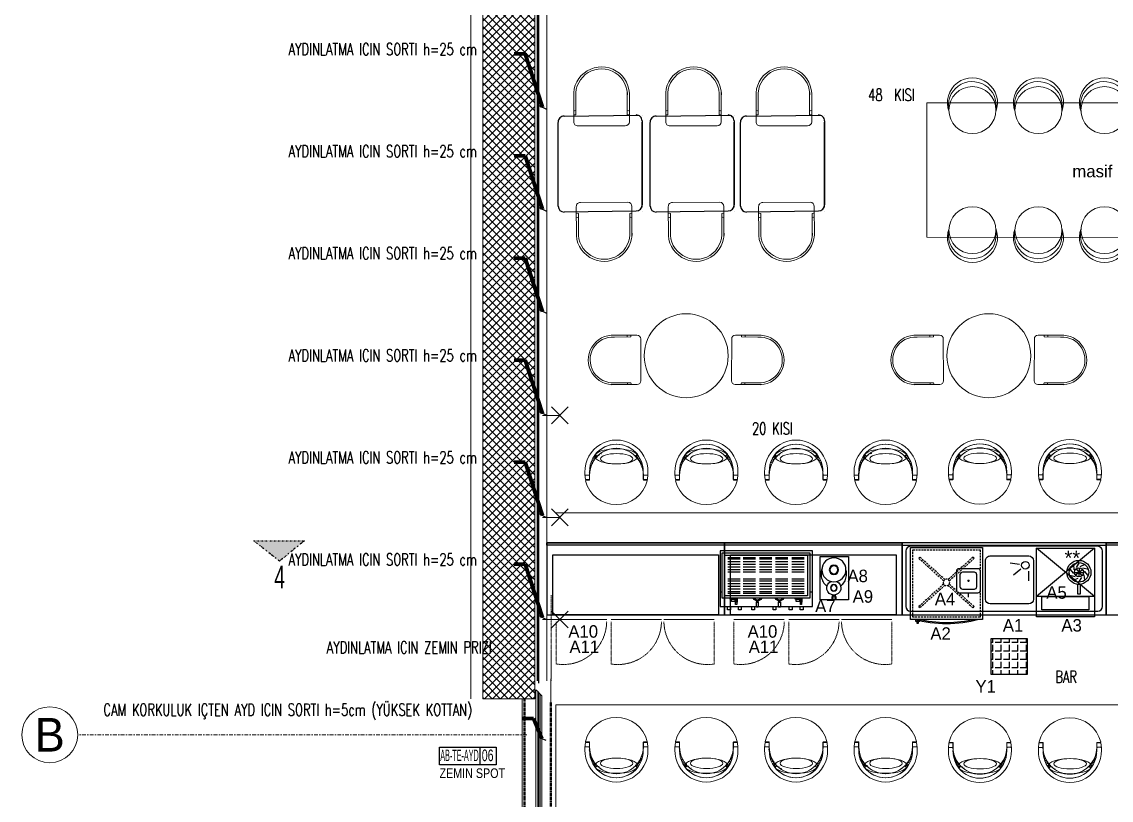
# Model space of a CAD drawing. Header units: millimetres. Extents: x 26282 to 30760, y 1404 to 4574.
# Drawn here: x 26282 to 27190, y 2659 to 3307 of the extents above; entities that cross this region are included whole.
import ezdxf
from ezdxf.enums import TextEntityAlignment as Align

# ---------------------------------------------------------------- set-up
doc = ezdxf.new("R2010")
doc.units = ezdxf.units.MM
doc.header["$LTSCALE"] = 0.25
for name, pattern in [('DASHDOT', [25.399999999999995, 12.7, -6.349999999999998, 0, -6.349999999999998]), ('DASHED', [19.049999999999997, 12.7, -6.35]), ('DIVIDE', [1.25, 0.5, -0.25, 0, -0.25, 0, -0.25]), ('DOT', [0.25, 0, -0.25]), ('HIDDEN', [0.375, 0.25, -0.125]), ('HIDDEN2', [4.7624999999999975, 3.174999999999998, -1.587499999999999])]:
    doc.linetypes.add(name, pattern=pattern)
for name, color, linetype, lineweight in [('(YP-ZC) A-L-HIDDEN', 145, 'HIDDEN', 13), ('-DWG_DETAY1', 7, 'Continuous', 9), ('-DWG_DETAY4', 7, 'DOT', 18), ('AB-DUV', 4, 'Continuous', 50), ('AB-PER', 5, 'Continuous', 20), ('AKS', 252, 'Continuous', 20), ('ELC_SYMBOL (3RDF)', 160, 'Continuous', 20), ('ELC_TEXT (3RDF)', 125, 'Continuous', 15), ('ELECTICAL FLOOR (3RDF)', 145, 'HIDDEN', 13), ('FLOOR_MARBLE (3RDF)', 67, 'Continuous', 13), ('GLASS (3RDF)', 140, 'Continuous', 9), ('GRİTON-tarama', 252, 'Continuous', 20), ('MERMER GOR (3RDF)', 123, 'Continuous', 13), ('METAL (3RDF)', 171, 'Continuous', 15), ('MKAK4', 10, 'DASHDOT', 20), ('Sebe - Mobilya', 11, 'Continuous', 25), ('Sebe - Mobilya Alçak', 41, 'Continuous', 20), ('Sebe - Yazı', 8, 'Continuous', 15), ('SECTION LINE (3RDF)', 40, 'DIVIDE', 25)]:
    doc.layers.add(name, color=color, linetype=linetype, lineweight=lineweight)
for name, color, linetype in [('-DWG_ANA', 7, 'Continuous'), ('0D', 1, 'Continuous'), ('0T', 7, 'Continuous'), ('AK', 7, 'Continuous'), ('BOYA (3RDF)', 151, 'Continuous'), ('ID-MLZKOT', 1, 'Continuous'), ('KOD DÖŞEME (3RDF)', 1, 'Continuous'), ('S2000-002 Çizgi', 7, 'Continuous'), ('SIVA (3RDF)', 181, 'Continuous'), ('YAZI ZEMİN DÖŞEME (3RDF)', 62, 'Continuous')]:
    doc.layers.add(name, color=color, linetype=linetype)
doc.styles.add('1-1-dim100', font='swissc.ttf', dxfattribs={"width": 0.75, "height": 25})
doc.styles.add('DR-ölçü', font='GOTHIC.TTF', dxfattribs={"width": 0.8})
doc.styles.add('K-20', font='simplex.shx', dxfattribs={"width": 0.7})
doc.styles.add('OLCU', font='ARIALN.TTF', dxfattribs={"width": 0.7})
doc.styles.get("Standard").update_dxf_attribs({"font": 'arial.ttf'})
doc.styles.add('STYLE1', font='cityb___.ttf', dxfattribs={"width": 0.7, "height": 3.75})
doc.styles.add('TAKSİM', font='GOTHIC.TTF', dxfattribs={"height": 20})
doc.styles.add('text2', font='arial.ttf', dxfattribs={"width": 0.8})
doc.dimstyles.new('STANDARD20', dxfattribs={"dimtxt": 4, "dimasz": 2.5, "dimexe": 2.5, "dimexo": 0.1, "dimgap": 1, "dimtad": 1, "dimdec": 1, "dimdsep": 46, "dimtxsty": 'K-20', "dimblk1": 'OBLIQUE', "dimblk2": 'OBLIQUE', "dimsah": 1, "dimcen": 4.5, "dimdle": 2.5, "dimclrt": 256, "dimadec": 0, "dimazin": 0, "dimtfac": 1, "dimtdec": 1, "dimtix": 1, "dimtmove": 2, "dimatfit": 3, "dimldrblk": 'OBLIQUE', "dimfxl": 1, "dimtolj": 1, "dimarcsym": 0})
pattern_1 = [(4.291409625472786, (84594.95044842389, -35268.5363608816), (1.363018491886881, 0.9294887491666999), [0.9524999999999924, -1.904999999999985]), (124.2914096254726, (84594.95044842389, -35268.5363608816), (-1.48647011525362, 0.7156642652186538), [0.9524999999999996, -1.904999999999999]), (64.29140962547284, (84594.95044842389, -35268.5363608816), (-0.1234516233667371, 1.645153014385355), [-1.904999999999999, 0.9524999999999995])]

# ---------------------------------------------------------------- blocks, each defined once
blk = doc.blocks.new('A$C5C8959E4')
at = {"layer": 'SECTION LINE (3RDF)', "ltscale": 25}
h = blk.add_hatch(color=256, dxfattribs=at)
h.dxf.hatch_style = 1
h.paths.add_polyline_path([(31.21287268163815, -7.6187534432e-06), (27.20509397635578, 26.61640386129056), (-1.09173552119e-05, 28.41421867480653)])
at = {"layer": 'SECTION LINE (3RDF)', "ltscale": 10}
blk.add_lwpolyline([(31.21287268163815, -7.6187534432e-06), (27.20509397635578, 26.61640386129056), (-1.09173552119e-05, 28.41421867480653)], close=True, dxfattribs=at)
blk = doc.blocks.new('SORTIE')
for p, q in [((-7, 14.09279597401473), (7, 0.0927959740147344)), ((7, 14.09279597401473), (-7, 0.0927959740147344)), ((0, -7.275000455294503), (0, 7.092795974058389))]:
    blk.add_line(p, q)
blk = doc.blocks.new('_Oblique')
at = {"color": 0, "linetype": 'ByBlock', "lineweight": -2}
blk.add_line((-0.5, -0.5), (0.5, 0.5), dxfattribs=at)
blk = doc.blocks.new('MOBKOT')
at = {"layer": 'ID-MLZKOT'}
blk.add_line((-16.2512561460353, 8), (-16.2512561460353, 1.819e-12), dxfattribs=at)
blk.add_lwpolyline([(-23.46825034041103, 8), (2.1464762632786, 8), (2.1464762632786, 1.819e-12), (-23.46825034041103, 1.819e-12)], close=True, dxfattribs=at)
at = {"layer": 'ID-MLZKOT', "style": 'STYLE1', "width": 0.7}
for tag, p in [('NO', (-16.13057000376648, 3.684137523878233)), ('MO-01', (-5.567250597621748, 3.684137523878233))]:
    blk.add_attdef(tag, text='', height=3.749999999999996, dxfattribs=at).set_placement(p, align=Align.MIDDLE)
blk = doc.blocks.new('uiui7')
at = {"layer": 'Sebe - Mobilya Alçak', "ltscale": 2}
blk.add_circle((-34132.56080226525, 62108.22478225726), 19.55081450320652, dxfattribs=at)
for centre, radius, start, end in [((-34132.15117885637, 62114.20421848785), 20.87852860351163, 335.1027016339844, 197.0594085209072), ((-34132.4445065387, 62112.05497742344, 16.63158607330323), 19.93830863754742, 346.944025021423, 189.5777147223262)]:
    blk.add_arc(centre, radius, start, end, dxfattribs=at)
blk = doc.blocks.new('RT2')
at = {"layer": 'Sebe - Mobilya Alçak'}
for p, q in [((142.8891029600054, -17093.63055440131), (114.978391546756, -17118.61285522114)), ((137.92458833009, -17101.5988318962), (116.8136889217421, -17120.49476155452)), ((190.591600771062, -17139.04911159864), (150.3059368440881, -17094.04118586332)), ((161.0523449322208, -17169.01373194344), (181.7133534699678, -17150.52049030363)), ((162.7378242183477, -17171.02973735239), (190.1809693099931, -17146.46594548179)), ((114.3204527879134, -17166.72109485417), (114.3519338704645, -17166.7562661292)), ((114.3519338686019, -17166.75626612734), (114.3204527879134, -17166.72109485417))]:
    blk.add_line(p, q, dxfattribs=at)
for centre, radius, start, end in [((135.3953552097082, -17102.10037464043), 2.578481201180641, 11.21615419283067, 72.44597849337313), ((146.3922041710466, -17097.54428707435), 5.252525252446311, 41.83106635280039, 131.8310663421239), ((140.8295548828318, -17143.02502023149), 35.55610280004043, 127.022248921564, 315.6258332565768), ((131.4816225366667, -17105.6034758524), 2.578481201180641, 11.21615419283067, 72.44597849337313), ((140.8295548828318, -17143.02502023149), 32.92984017381318, 127.022248921564, 315.6258332565768), ((186.6778680998832, -17142.55221280828), 5.252525252446311, 311.8310663421238, 41.83106635280039), ((177.0219382820651, -17156.48200059635), 2.578481201180641, 11.21615419283067, 72.44597849337313), ((180.9356709541753, -17152.97889938531), 2.578481201180641, 11.21615419283067, 72.44597849337313)]:
    blk.add_arc(centre, radius, start, end, dxfattribs=at)
blk = doc.blocks.new('f c')
at = {"layer": 'Sebe - Mobilya Alçak', "ltscale": 0.1, "extrusion": (-0.0006325725431400429, -1.716275098385607e-16, 0.9999997999259689)}
h = blk.add_hatch(dxfattribs=at)
h.set_pattern_fill('HONEY', color=256, scale=0.2999999999999979, angle=4.291409625472883, style=0)
h.set_pattern_definition(pattern_1)
edge = h.paths.add_edge_path()
edge.add_line((26057.1561172088, 6255.458886118799), (26059.08687254254, 6253.5252713702))
edge.add_arc((26075.94389579938, 6237.844367930252), 23.02281402815339, 447.93848868318605, 497.0701188944683, ccw=False)
edge.add_arc((26073.54185074066, 6234.232074734738), 26.81547659304406, 443.0812657773272, 487.6658321866213)
h = blk.add_hatch(dxfattribs=at)
h.set_pattern_fill('HONEY', color=256, scale=0.2999999999999979, angle=4.291409625472883, style=0)
h.set_pattern_definition(pattern_1)
edge = h.paths.add_edge_path()
edge.add_arc((26076.58313667184, 6235.832537626096), 24.7169628920348, 571.4061123908897, 584.6801824512925)
edge.add_arc((26075.94108959855, 6234.051914170777), 23.02281402815084, 582.5584905661817, 582.6523916958865, ccw=False)
edge.add_arc((26084.19913935737, 6241.634545953798), 34.23404458399222, 573.0520782860455, 582.5584905661979, ccw=False)
edge.add_line((26055.50501292066, 6222.963260068421), (26055.48732722764, 6222.952511286813))
edge = h.paths.add_edge_path()
edge.add_line((26059.17208119142, 6218.276923748687), (26057.29300184543, 6216.400623171026))
edge.add_arc((26073.4762378144, 6237.171174348967), 26.33083596586727, 592.0762995839026, 637.1097743316867)
edge.add_arc((26075.94108959855, 6234.051914170777), 23.02281402815084, 583.2505120362985, 631.9767200728013, ccw=False)
at = {"layer": 'Sebe - Mobilya Alçak', "ltscale": 0.1, "extrusion": (-0.0006325725431400248, -2.805592291081344e-16, 0.9999997999259688)}
for points, elevation in [([(26073.2563021727, 6265.137075468804), (26075.41329959496, 6265.135479412905, -0.4142135623733741), (26075.91292948655, 6264.635109578221), (26075.91056286846, 6261.436732094345, -0.407451311066001), (26075.42176351818, 6260.937227533112), (26073.14532075046, 6260.771017666518)], -0.8768383706340064), ([(26080.51397883785, 6263.995991846034), (26080.51196494051, 6261.274300595699, -0.4142135623736502), (26080.01159510585, 6260.774670704007), (26076.05685885241, 6260.77759698481)], -0.8768383706328926), ([(26056.65620598392, 6216.364440617458), (26058.48084451764, 6218.186380889569, -0.4195858700777967), (26058.39088698463, 6253.621727948161), (26056.55600219521, 6255.459330169787, 0.4767929366614818), (26056.65620598392, 6216.364440617458, 1.912393550912417)], -0.876838370636607), ([(26073.21310882332, 6206.763213850225), (26075.37010624563, 6206.761617794351, 0.4142135623733741), (26075.87047608024, 6207.261247685836), (26075.87284269831, 6210.459625169739, 0.407451311066001), (26075.38478309304, 6210.959852551241), (26073.10858878979, 6211.129431111266)], -0.8768383706332799), ([(26080.47246621451, 6207.893555690371), (26080.47448011181, 6210.615246940866, 0.4142135623736502), (26079.97485022025, 6211.1156167755), (26076.02011396688, 6211.118543056149)], -0.8768383706367153)]:
    blk.add_lwpolyline(points, format="xyb", dxfattribs=dict(at, elevation=elevation))
for points, elevation in [([(26075.31318444442, 6265.135553492443), (26080.01444936617, 6264.632074686031), (26080.01171287566, 6260.933831230729), (26075.31007798235, 6260.937310174074)], -0.8768383706359995), ([(26075.269991095, 6206.761691873875), (26079.9719959599, 6207.258212793532), (26079.97473245047, 6210.956456248804), (26075.27309755716, 6210.959935192214)], -0.8768383706363903)]:
    blk.add_lwpolyline(points, dxfattribs=dict(at, elevation=elevation))
for centre, radius, start, end in [((26072.51440912194, 6235.950677638017, -0.8768383706364098), 29.19582544877107, 88.54390427581141, 271.371304480391), ((26081.00885427771, 6263.988985598374, -0.8768383706363849), 0.4949250332089113, 89.36492547352914, 179.1888835704814), ((26074.1136298009, 6236.275115204917, -0.8768383706379623), 29.04056172356367, 359.0879898723699, 76.25370003127092), ((26072.12687617636, 6235.95096439025, -0.8768383706364684), 24.84093947456071, 87.65029275382658, 272.2649160029623), ((26075.83379814718, 6235.948221478223, -0.8768383706371559), 24.83159239291304, 89.21982308588888, 270.6953856707888), ((26074.12298038652, 6235.613558147026, -0.8768383706363174), 29.02821654518245, 283.6474594618302, 0.3934223448380654)]:
    blk.add_arc(centre, radius, start, end, dxfattribs=at)
at = {"layer": 'Sebe - Mobilya Alçak', "ltscale": 0.1, "extrusion": (-0.001300110472492438, -0.06805634771803891, 0.997680631889805)}
blk.add_arc((25957.64334375849, 6690.426125273357, -440.7764098822418), 0.4949250332089112, 180.7803474713258, 270.6043055684894, dxfattribs=at)
at = {"layer": 'Sebe - Mobilya Alçak', "ltscale": 0.1, "extrusion": (-0.0006325725431400322, -2.353547218395078e-16, 0.9999997999259688)}
blk.add_ellipse((26058.44953254976, 6235.890088270956, 15.6070244430154), major_axis=(-0.01479885952221034, -19.99999452484097, -9.361354081207616e-06), ratio=0.3516491788221176, dxfattribs=at)
at = {"layer": 'Sebe - Mobilya Alçak', "ltscale": 0.1, "extrusion": (-0.0006325725431400118, -2.398181619550643e-16, 0.999999799925969)}
blk.add_ellipse((26060.67427218916, 6236.18668089601, 15.6084317525082), major_axis=(0.01109914466524613, 14.99999589363072, 7.0210155758938e-06), ratio=0.3204973378820188, start_param=3.141592653592308, end_param=9.424777960771895, dxfattribs=at)
blk = doc.blocks.new('espresso_2grup')
at = {"layer": '0D'}
for p, q in [((-21.30941931116467, 15.51276606819669), (-31.56668305036601, 15.51276606819669)), ((-31.56668305036601, 14.030775987879), (-21.30941931116467, 14.03077598787877)), ((-31.56668305036601, 11.8077900790131), (-21.30941931116467, 11.80779007901333)), ((-31.56668305036601, 9.584804170147436), (-21.30941931116467, 9.584804170147665)), ((-7.833694408709562, 15.51276606819669), (-18.0909581479109, 15.51276606819669)), ((-18.0909581479109, 14.030775987879), (-7.833694408709562, 14.03077598787877)), ((-18.0909581479109, 11.8077900790131), (-7.833694408709562, 11.80779007901333)), ((-18.0909581479109, 9.584804170147436), (-7.833694408709562, 9.584804170147665)), ((5.642030493745551, 15.51276606819669), (-4.615233245455783, 15.51276606819669)), ((-4.615233245455783, 14.030775987879), (5.642030493745551, 14.03077598787877)), ((-4.615233245455783, 11.8077900790131), (5.642030493745551, 11.80779007901333)), ((-4.615233245455783, 9.584804170147436), (5.642030493745551, 9.584804170147665)), ((19.11775539620066, 15.51276606819669), (8.860491656999328, 15.51276606819669)), ((8.860491656999328, 14.030775987879), (19.11775539620066, 14.03077598787877)), ((8.860491656999328, 11.8077900790131), (19.11775539620066, 11.80779007901333)), ((8.860491656999328, 9.584804170147436), (19.11775539620066, 9.584804170147665)), ((31.9945579135674, 15.51276606819669), (21.73729417436607, 15.51276606819669)), ((21.73729417436607, 14.030775987879), (31.9945579135674, 14.03077598787877)), ((21.73729417436607, 11.8077900790131), (31.9945579135674, 11.80779007901333)), ((21.73729417436607, 9.584804170147436), (31.9945579135674, 9.584804170147665)), ((-31.56668305036601, 7.361818261281996), (-21.30941931116467, 7.361818261281996)), ((-31.56668305036601, 5.13883235241633), (-21.30941931116467, 5.13883235241633)), ((-31.56668305036601, 3.286340415880204), (-21.30941931116467, 3.286340415880204)), ((-18.0909581479109, 7.361818261281996), (-7.833694408709562, 7.361818261281996)), ((-18.0909581479109, 5.13883235241633), (-7.833694408709562, 5.13883235241633)), ((-18.0909581479109, 3.286340415880204), (-7.833694408709562, 3.286340415880204)), ((-4.615233245455783, 7.361818261281996), (5.642030493745551, 7.361818261281996)), ((-4.615233245455783, 5.13883235241633), (5.642030493745551, 5.13883235241633)), ((-4.615233245455783, 3.286340415880204), (5.642030493745551, 3.286340415880204)), ((8.860491656999328, 7.361818261281996), (19.11775539620066, 7.361818261281996)), ((8.860491656999328, 5.13883235241633), (19.11775539620066, 5.13883235241633)), ((8.860491656999328, 3.286340415880204), (19.11775539620066, 3.286340415880204)), ((21.73729417436607, 7.361818261281996), (31.9945579135674, 7.361818261281996)), ((21.73729417436607, 5.13883235241633), (31.9945579135674, 5.13883235241633)), ((21.73729417436607, 3.286340415880204), (31.9945579135674, 3.286340415880204)), ((-21.30941931116467, -2.394627077394034), (-31.56668305036601, -2.394627077394034)), ((-31.56668305036601, -4.123616292820543), (-21.30941931116467, -4.12361629282077)), ((-31.56668305036601, -6.346602201686437), (-21.30941931116467, -6.346602201686437)), ((-31.56668305036601, -8.569588110552102), (-21.30941931116467, -8.569588110552102)), ((-7.833694408709562, -2.394627077394034), (-18.0909581479109, -2.394627077394034)), ((-18.0909581479109, -4.123616292820543), (-7.833694408709562, -4.12361629282077)), ((-18.0909581479109, -6.346602201686437), (-7.833694408709562, -6.346602201686437)), ((-18.0909581479109, -8.569588110552102), (-7.833694408709562, -8.569588110552102)), ((5.642030493745551, -2.394627077394034), (-4.615233245455783, -2.394627077394034)), ((-4.615233245455783, -4.123616292820543), (5.642030493745551, -4.12361629282077)), ((-4.615233245455783, -6.346602201686437), (5.642030493745551, -6.346602201686437)), ((-4.615233245455783, -8.569588110552102), (5.642030493745551, -8.569588110552102)), ((19.11775539620066, -2.394627077394034), (8.860491656999328, -2.394627077394034)), ((8.860491656999328, -4.123616292820543), (19.11775539620066, -4.12361629282077)), ((8.860491656999328, -6.346602201686437), (19.11775539620066, -6.346602201686437)), ((8.860491656999328, -8.569588110552102), (19.11775539620066, -8.569588110552102)), ((31.9945579135674, -2.394627077394034), (21.73729417436607, -2.394627077394034)), ((21.73729417436607, -4.123616292820543), (31.9945579135674, -4.12361629282077)), ((21.73729417436607, -6.346602201686437), (31.9945579135674, -6.346602201686437)), ((21.73729417436607, -8.569588110552102), (31.9945579135674, -8.569588110552102)), ((-31.56668305036601, -10.79257401941777), (-21.30941931116467, -10.79257401941777)), ((-31.56668305036601, -13.01555992828343), (-21.30941931116467, -13.01555992828321)), ((-31.56668305036601, -14.62105272971053), (-21.30941931116467, -14.62105272971053)), ((-18.0909581479109, -10.79257401941777), (-7.833694408709562, -10.79257401941777)), ((-18.0909581479109, -13.01555992828343), (-7.833694408709562, -13.01555992828321)), ((-18.0909581479109, -14.62105272971053), (-7.833694408709562, -14.62105272971053)), ((-4.615233245455783, -10.79257401941777), (5.642030493745551, -10.79257401941777)), ((-4.615233245455783, -13.01555992828343), (5.642030493745551, -13.01555992828321)), ((-4.615233245455783, -14.62105272971053), (5.642030493745551, -14.62105272971053)), ((8.860491656999328, -10.79257401941777), (19.11775539620066, -10.79257401941777)), ((8.860491656999328, -13.01555992828343), (19.11775539620066, -13.01555992828321)), ((8.860491656999328, -14.62105272971053), (19.11775539620066, -14.62105272971053)), ((21.73729417436607, -10.79257401941777), (31.9945579135674, -10.79257401941777)), ((21.73729417436607, -13.01555992828343), (31.9945579135674, -13.01555992828321)), ((21.73729417436607, -14.62105272971053), (31.9945579135674, -14.62105272971053))]:
    blk.add_line(p, q, dxfattribs=at)
for centre in [(-11.0825204254952, -17.00995123518578), (7.374605034753585, -17.00995123518578)]:
    blk.add_arc(centre, 2.963981737413405, 212.0816645730586, 327.9183354269414, dxfattribs=at)
at = {"layer": '0T'}
for p, q in [((-38.48389846028432, -13.34460531921945), (-36.39698386405235, -13.34460531921945)), ((36.68667626221873, -13.34460531921945), (38.51610153971638, -13.34460531921945)), ((-29.78232411266117, -18.45626864785549), (-29.78232411266117, -21.59182047241393)), ((-28.91725443717769, -18.45626864785549), (-29.78232411266117, -18.45626864785549)), ((-29.41158089867531, -21.99074908793227), (-29.41158089867531, -23.76673743846686)), ((-29.41158089867531, -23.76673743846686), (-28.5465090470093, -23.76673743846686)), ((-28.91725443717815, -21.22132318673175), (-28.91725443717769, -18.45626864785549)), ((-28.5465090470093, -23.76673743846686), (-28.5465090470093, -21.62025196204718)), ((24.24827942462412, -18.45626864785549), (24.24827942462412, -21.59182047241393)), ((25.1133491001076, -18.45626864785549), (24.24827942462412, -18.45626864785549)), ((24.61902263860998, -21.99074908793227), (24.61902263860998, -23.76673743846686)), ((24.61902263860998, -23.76673743846686), (25.48409449027599, -23.76673743846686)), ((25.11334910010714, -21.22132318673175), (25.1133491001076, -18.45626864785549)), ((25.48409449027599, -23.76673743846686), (25.48409449027599, -21.62025196204718))]:
    blk.add_line(p, q, dxfattribs=at)
for points in [[(-38.48389846028386, -25.47593403723954), (-38.48389846028386, 21.02406596276046), (38.51610153971638, 21.02406596276046), (38.51610153971638, -25.47593403723954)], [(-36.39698386405235, -18.47605278912238), (36.68667626221873, -18.47605278912238), (36.68667626221873, 19.33459105794895), (-36.39698386405235, 19.33459105794895)], [(-34.39698386405235, -16.47605278912237), (34.68667626221872, -16.47605278912237), (34.68667626221827, 17.33459105794895), (-34.39698386405235, 17.33459105794895)], [(-30.64956803989935, -25.47593403723954), (-30.64956803989935, -28.12621643285434), (-28.30151897992437, -28.12621643285434), (-28.30151897992437, -25.47593403723954)], [(-28.79367336584937, -18.45626864785549), (-28.79367336584937, -19.32076404395775), (-24.09757742208194, -19.32076404395775), (-24.09757742208194, -18.45626864785549)], [(-27.80502044285459, -19.32076404395775), (-27.80502044285459, -21.04975325938403), (-24.96264709756497, -21.04975325938403), (-24.96264709756497, -19.32076404395775)], [(-21.57049142836786, -25.47593403723954), (-21.57049142836786, -28.12621643285434), (-19.22244236839287, -28.12621643285434), (-19.22244236839287, -25.47593403723954)], [(-11.82400902964991, -21.82642175557999), (-11.82400902964991, -26.02539759175852), (-10.21744857382964, -26.02539759175852), (-10.21744857382964, -21.82642175557999)], [(-11.45326146329807, -20.59142923359286), (-11.45326146329807, -21.82642175557999), (-10.58819178781505, -21.82642175557999), (-10.58819178781505, -20.59142923359286)], [(-8.120000457679451, -25.47593403723954), (-8.120000457679451, -28.12621643285434), (-5.771951397704469, -28.12621643285434), (-5.771951397704469, -25.47593403723954)], [(6.633116430598875, -21.82642175557999), (6.633116430598875, -26.02539759175852), (8.239676886419147, -26.02539759175852), (8.239676886419147, -21.82642175557999)], [(7.003863996950713, -20.59142923359286), (7.003863996950713, -21.82642175557999), (7.86893367243374, -21.82642175557999), (7.86893367243374, -20.59142923359286)], [(9.701885697441867, -25.47593403723954), (9.701885697441867, -28.12621643285434), (12.04993475741685, -28.12621643285434), (12.04993475741685, -25.47593403723954)], [(20.81371303661513, -25.47593403723954), (20.81371303661513, -28.12621643285434), (23.16176209659011, -28.12621643285434), (23.16176209659011, -25.47593403723954)], [(25.23693017143592, -18.45626864785549), (25.23693017143592, -19.32076404395775), (29.93302611520335, -19.32076404395775), (29.93302611520335, -18.45626864785549)], [(26.2255830944307, -19.32076404395775), (26.2255830944307, -21.04975325938403), (29.06795643972032, -21.04975325938403), (29.06795643972032, -19.32076404395775)], [(29.89278964814662, -25.47593403723954), (29.89278964814662, -28.12621643285434), (32.2408387081216, -28.12621643285434), (32.2408387081216, -25.47593403723954)]]:
    blk.add_lwpolyline(points, close=True, dxfattribs=at)
for centre, radius, start, end in [((-29.5823241126609, -21.59182047241393), 0.2, 180, 265.8055285176582), ((-29.61158089867513, -21.99074908793227), 0.2, 0, 85.805528517619), ((-11.0825204254952, -17.00995123518578), 3.704979142739375, 205.1444442496585, 334.8555557503415), ((7.374605034753585, -17.00995123518578), 3.704979142739375, 205.1444442496585, 334.8555557503415), ((24.44827942462439, -21.59182047241393), 0.2, 180, 265.8055285176582), ((24.41902263861016, -21.99074908793227), 0.2, 0, 85.805528517619), ((25.31334910010742, -21.22132318673175), 0.2, 180, 265.805841072149), ((25.28409449027572, -21.62025196204718), 0.2, 0, 85.80584107212613)]:
    blk.add_arc(centre, radius, start, end, dxfattribs=at)
at = {"layer": 'AK'}
for centre, start, end in [((-28.71725443717787, -21.22132318673175), 180, 265.805841072149), ((-28.74650904700957, -21.62025196204718), 0, 85.80584107212613)]:
    blk.add_arc(centre, 0.2, start, end, dxfattribs=at)
blk = doc.blocks.new('degirmen')
at = {"layer": '0D'}
for points in [[(1.280236567064093, -14.33278826799847), (1.280236567064093, -14.89490064945835), (-1.471932457506227, -14.89490064945835), (-1.471932457506227, -14.25248756862686)], [(-0.8090085861558691, -14.89490064945835), (-0.8090085861558691, -17.34409069495575), (-1.090249331152335, -17.34409069495575), (-1.090249331152335, -14.89490064945835)], [(0.8784566556880692, -14.89490064945835), (0.8784566556880692, -17.34409069495575), (0.5972159106916024, -17.34409069495575), (0.5972159106916024, -14.89490064945835)]]:
    blk.add_lwpolyline(points, dxfattribs=at)
for centre, radius in [((-0.0693921962820241, 6.545696629787698), 3.867742930535019), ((-0.0693921962820241, 6.545696629787698), 3.351072779273144), ((0.0537537946311204, -8.512324704635603), 2.809656398815768), ((0.0537537946311204, -8.512324704635603), 2.446000704030241)]:
    blk.add_circle(centre, radius, dxfattribs=at)
for start, end in [(127.2241202163447, 54.17898387499391), (65.4662076530519, 115.7795100634029)]:
    blk.add_arc((-0.0896205040853602, -16.82358729836244), 1.65411134909736, start, end, dxfattribs=at)
at = {"layer": '0T'}
for points in [[(-5.688711819363562, -6.967010484637058, -0.0549840928408782), (-7.444322801098451, -5.386999345606227, -0.0938674674762136), (-9.725688320796507, -1.589286423373891, -0.0886720503747218), (-10.55013959552252, 3.023039734777057, -0.0674911605891463), (-10.06936604181624, 6.568567761758686, -0.0938674674762098)], [(9.885902035594881, 7.490215955538815, -0.0857506818480716), (10.65770404801355, 3.023039734777057, -0.08867205037471401), (9.833252773287539, -1.589286423373891, -0.0938674674762158), (7.551887253589483, -5.386999345606227, -0.0549854587062618), (5.796228620200963, -6.967044715712631, -0.1091608535187633)]]:
    blk.add_lwpolyline(points, format="xyb", dxfattribs=at)
blk.add_circle((-0.0693921962820241, 6.545696629787698), 10, dxfattribs=at)
blk.add_arc((0.0537537946311204, -8.512324704635603), 5.946756037240333, 115.6161493999781, 65.32097083565505, dxfattribs=at)
blk = doc.blocks.new('A$C723D60DA')
at = {"layer": 'S2000-002 Çizgi'}
for points in [[(1.4235042727e-06, 3.661795100921153), (60.00000142350429, 3.661795100921153), (60.00000142350429, 63.66179510092115), (1.4235042727e-06, 63.66179510092115)], [(53.17373301642465, 2.203795100922433), (54.63173301642519, 2.203795100922433), (54.63173301642519, 0.7457951009237149), (53.17373301642465, 0.7457951009237149)]]:
    blk.add_lwpolyline(points, close=True, dxfattribs=at)
at = {"layer": 'S2000-002 Çizgi', "linetype": 'DASHED', "ltscale": 0.5}
blk.add_lwpolyline([(2.000001423504272, 5.661795100921153), (58.00000142350429, 5.661795100921153), (58.00000142350429, 61.66179510092115), (2.000001423504272, 61.66179510092115)], close=True, dxfattribs=at)
for points in [[(6.838595106871708, 54.64514824103935), (7.881266482141199, 55.68781961630884)], [(6.838595106871708, 54.64514824103935), (27.66093913687428, 35.82280421104042)], [(7.881266482141199, 55.68781961630884), (28.70361051214194, 36.8654755863081)], [(31.36967628261436, 36.93875953405585), (52.11873636486552, 55.68781961630884)], [(32.41234765788068, 35.89608815878819), (53.16140774013229, 54.64514824103935)], [(52.11873636486552, 55.68781961630884), (53.16140774013229, 54.64514824103935)], [(27.58765518912606, 33.1567384405662), (6.838595106871708, 14.40767835831684)], [(28.63032656439373, 32.11406706530397), (7.881266482141199, 13.36500698305099)], [(31.29639233486614, 32.18735101305174), (52.11873636486552, 13.36500698305099)], [(32.3390637101329, 33.23002238831577), (53.16140774013229, 14.40767835831684)], [(7.881266482141199, 13.36500698305099), (6.838595106871708, 14.40767835831684)], [(52.11873636486552, 13.36500698305099), (53.16140774013229, 14.40767835831684)]]:
    blk.add_lwpolyline(points, dxfattribs=at)
at = {"layer": 'S2000-002 Çizgi'}
for points in [[(52.20662607739678, 3.177623255441176), (52.20662607739678, 3.661795100921153), (55.85162607739722, 3.661795100921153)], [(55.85162607739722, 3.311603259512593), (55.85162607739722, 2.203795100922433), (52.20662607739678, 2.203795100922433)]]:
    blk.add_lwpolyline(points, dxfattribs=at)
at = {"layer": 'S2000-002 Çizgi', "linetype": 'DASHED', "ltscale": 0.5}
blk.add_circle((30.00000142350473, 34.52641329967811), 2.674292761795744, dxfattribs=at)
at = {"layer": 'S2000-002 Çizgi'}
for centre, radius, start, end in [((29.900358839815, 100.6064410498302), 100.6064337190947, 254.4940823242043, 285.5059176757957), ((29.900358839815, 109.4891648689026), 108.4891575381673, 257.281873240345, 282.718126759655)]:
    blk.add_arc(centre, radius, start, end, dxfattribs=at)
blk = doc.blocks.new('A$C3C3A6592')
at = {"layer": 'S2000-002 Çizgi'}
for points in [[(3.638e-12, 57.00000502803232), (48.30502691809671, 16.90880379103782)], [(3.638e-12, 16.90880379103782), (48.30502691809671, 57.00000502803232)], [(3.638e-12, 16.90880379103782), (48.30502691809671, 16.90880379103782)]]:
    blk.add_lwpolyline(points, dxfattribs=at)
for points in [[(3.638e-12, 5.0280323194e-06), (48.30502691809671, 5.0280323194e-06), (48.30502691809671, 57.00000502803232), (3.638e-12, 57.00000502803232)], [(4.59215503244104, 5.636271282367486), (43.71287188565928, 5.636271282367486), (43.71287188565928, 16.90880379103782), (4.59215503244104, 16.90880379103782)]]:
    blk.add_lwpolyline(points, close=True, dxfattribs=at)
blk.add_text('**', height=12, dxfattribs=at).set_placement((11.88688755330622, 43.00696894165412))
blk = doc.blocks.new('A$C0D0247C1')
at = {"layer": 'S2000-002 Çizgi'}
for points in [[(2.00000372270915, -2.6455654734e-06), (18.00000372270915, -2.6455654734e-06, 0.4142135623730951), (20.00000372270915, 1.999997354434524), (20.00000372270915, 17.99999735443452, 0.4142135623730951), (18.00000372270915, 19.99999735443452), (2.00000372270915, 19.99999735443452, 0.4142135623730951), (3.7227091525e-06, 17.99999735443452), (3.7227091525e-06, 1.999997354434524, 0.4142135623730951)], [(5.000003722709152, 2.999997354434527), (15.00000372270915, 2.999997354434527, 0.4142135623730951), (17.00000372270915, 4.999997354434527), (17.00000372270915, 14.99999735443452, 0.4142135623730951), (15.00000372270915, 16.99999735443453), (5.000003722709152, 16.99999735443453, 0.4142135623730951), (3.000003722709152, 14.99999735443452), (3.000003722709152, 4.999997354434527, 0.4142135623730951)]]:
    blk.add_lwpolyline(points, format="xyb", close=True, dxfattribs=at)
at = {"layer": 'S2000-002 Çizgi', "const_width": 1}
blk.add_lwpolyline([(9.529593044990175, 10.07703353394754, 1), (10.52959304499018, 10.07703353394754, 1)], format="xyb", close=True, dxfattribs=at)
blk.add_lwpolyline([(20.00000372270915, 9.999997354434527), (23.94642073028535, 9.999997354434527)], dxfattribs=at)
blk = doc.blocks.new('A$C4AF1199D')
at = {"layer": 'S2000-002 Çizgi'}
for points in [[(2.400204933089298, 20.60039446509836), (5.418142582304426, 17.11905786534953)], [(5.398298399783922, 24.62678844026232), (5.793582934365075, 20.03642872537966)], [(12.58659315990735, 19.93750540995643), (7.134084447750865, 15.69714172376734)], [(7.658364898246872, 20.97446396229316), (12.41140668627577, 15.17286127327134)], [(10.19046196358522, 26.12197446750179), (7.812108126548992, 22.17595302798145)], [(10.17535400673296, 21.15505533376563), (10.00000782083225, 14.25)], [(14.94625202276984, 24.51484230391361), (10.70271014259015, 22.7204052093166)], [(17.84911841808934, 20.4192618115776), (13.361277260311, 21.4618230413671)], [(17.79026485132908, 15.39960553490345), (14.77232720211304, 18.88094213465229)], [(2.341351366329035, 15.58073818842422), (6.829192524106473, 14.53817695863472)], [(5.244217761647631, 11.48515769608639), (9.487759641826415, 13.2795947906834)], [(6.250007820832253, 18), (13.75000782083225, 18)], [(10.00000782083225, 9.878025532500033), (12.37836165786848, 13.82404697202037)], [(14.79217138463354, 11.3732115597395), (14.39688685005239, 15.96357127462215)]]:
    blk.add_lwpolyline(points, dxfattribs=at)
blk.add_lwpolyline([(8.750007820832252, 0), (11.25000782083225, 0), (11.25000782083225, 8), (8.750007820832252, 8)], close=True, dxfattribs=at)
for radius in [10, 8.121974467500472, 3.75]:
    blk.add_circle((10.00000782083225, 18), radius, dxfattribs=at)
blk = doc.blocks.new('A$C29E76D19')
at = {"layer": '-DWG_ANA', "color": 0}
blk.add_lwpolyline([(-1.499990133670508, 3.837603883684482e-07), (-1.499990133670508, 50.00000038376039), (136.5000098663295, 50.00000038376038), (136.5000098663295, 3.837603799183853e-07)], close=True, dxfattribs=at)
at = {"layer": '-DWG_DETAY1', "color": 0}
for p, q in [((44.00000997383904, 54.00000038376038), (2.000010081341316, 54.00000038376038)), ((88.00000997383904, 54.00000038376038), (46.00001008134132, 54.00000038376038)), ((133.6396333089215, 54.00000038376038), (91.63963341642375, 54.00000038376038))]:
    blk.add_line(p, q, dxfattribs=at)
at = {"layer": '-DWG_DETAY4', "color": 0}
for points in [[(2.000010081341316, 56.00000038376038), (2.000010081341316, 91.00000038376038, -0.4548848171033103), (43.96970009122742, 56.00000038376038, -0.4142135623730951)], [(88.00000986632949, 56.00000038376038), (88.00000986632949, 91.00000038376038, 0.4548848171033103), (46.03031985645066, 56.00000038376038, 0.4142135623730951)], [(133.6396332014119, 56.00000038376038), (133.6396332014119, 91.00000038376038, 0.4548848171033103), (91.6699431915331, 56.00000038376038, 0.4142135623730951)]]:
    blk.add_lwpolyline(points, format="xyb", dxfattribs=at)

msp = doc.modelspace()

# ---------------------------------------------------------------- hatches: boundary and pattern name
h = msp.add_hatch()
h.set_pattern_fill('ANGLE', color=256)
h.set_pattern_definition([(180, (35277.75894407806, 52.03462296415455), (0, 6.985), [5.08, -1.905]), (90, (35277.75894407806, 52.03462296415455), (6.985, 4.276937690724653e-16), [5.08, -1.905])])
h.paths.add_polyline_path([(27089.90298870167, 2793.515255562404), (27119.90298870167, 2793.515255562404), (27119.90298870167, 2763.515255562404), (27089.90298870167, 2763.515255562404)])
at = {"layer": 'GRİTON-tarama'}
h = msp.add_hatch(dxfattribs=at)
h.set_pattern_fill('ANSI37', color=256, scale=1.499999999999999, angle=1080.000000000029, style=0)
h.set_pattern_definition([(45.00000000002893, (-24072.01648115347, -2102.725061186681), (-3.367596045402626, 3.367596045399234), []), (135.0000000000288, (-24072.01648115347, -2102.725061186681), (-3.367596045399234, -3.367596045402626), [])])
h.paths.add_polyline_path([(26709.73039973012, 3574.27706283609), (26666.31838669487, 3574.27706283609), (26666.31838669487, 2743.389939669941), (26709.73039973012, 2743.389939669941)])

# ---------------------------------------------------------------- linework, layer by layer
at = {"layer": '(YP-ZC) A-L-HIDDEN', "ltscale": 0.25}
msp.add_line((26723.41345107807, 2829.589230234596), (26723.41345107807, 2758.38993966994), dxfattribs=at)
for points in [[(26867.73039973012, 2871.38993966994), (26719.73039973012, 2871.38530900914), (26719.73039973012, 2873.38993966994), (26867.73039973012, 2873.394570330742)], [(26719.73039973012, 2813.38993966994), (26867.73039973012, 2813.394570330742), (26867.73039973012, 2873.38993966994), (26719.73039973012, 2873.38530900914)], [(27015.73039973012, 2871.394570330742), (26867.73039973012, 2871.389939669942), (26867.73039973012, 2873.394570330742), (27015.73039973012, 2873.399200991544)], [(26867.73039973012, 2813.394570330742), (27015.73039973012, 2813.399200991544), (27015.73039973012, 2873.394570330742), (26867.73039973012, 2873.389939669942)], [(27333.73039973012, 2871.399200991543), (27185.73039973012, 2871.394570330743), (27185.73039973012, 2873.399200991543), (27333.73039973012, 2873.403831652345)], [(27185.73039973012, 2813.399200991543), (27333.73039973012, 2813.403831652345), (27333.73039973012, 2873.399200991543), (27185.73039973012, 2873.394570330743)], [(27119.90298870167, 2763.515255562404), (27089.90298870167, 2763.515255562404), (27089.90298870167, 2793.515255562404), (27119.90298870167, 2793.515255562404)]]:
    msp.add_lwpolyline(points, close=True)
at = {"ltscale": 0.25}
msp.add_lwpolyline([(26947.44424449711, 2861.842164988153), (26971.19677100751, 2861.842164988153), (26971.19677100751, 2825.810502212822), (26947.44424449711, 2825.810502212822)], close=True, dxfattribs=at)
at = {"layer": 'AB-DUV', "linetype": 'HIDDEN2'}
for p, q in [((26701.07191477931, 2542.52997289841), (26701.07191477931, 2743.389939669941)), ((26723.07195246381, 2520.529935213908), (26723.07195246381, 2740.389939669941))]:
    msp.add_line(p, q, dxfattribs=at)
at = {"layer": 'AB-PER'}
msp.add_lwpolyline([(26666.31838669487, 3574.27706283609), (26709.73039973012, 3574.27706283609), (26709.73039973012, 2743.389939669941), (26666.31838669487, 2743.389939669941)], close=True, dxfattribs=at)
at = {"layer": 'AKS', "ltscale": 0.01}
for centre in [(26305.51461880878, 2713.428243499272), (26305.51461880878, 2713.428243498805), (26305.51461880878, 2713.428243499272), (26305.51461880878, 2713.428243498805)]:
    msp.add_circle(centre, 23.3138672863909, dxfattribs=at)
at = {"layer": 'BOYA (3RDF)'}
msp.add_line((26712.73039973011, 3551.352428861615), (26712.73039973012, 2756.389939669941), dxfattribs=at)
at = {"layer": 'FLOOR_MARBLE (3RDF)', "ltscale": 0.25}
for p, q in [((26727.07195246381, 2898.38993966994), (26827.07195246381, 2898.38993966994)), ((26723.41345107807, 2783.38993966994), (26723.07195246381, 2737.273966659303))]:
    msp.add_line(p, q, dxfattribs=at)
for centre in [(26835.82419653202, 3029.110105868625), (27088.0168752574, 3029.110105868625)]:
    msp.add_circle(centre, 35, dxfattribs=at)
at = {"layer": 'GLASS (3RDF)'}
for p, q in [((26712.07195246629, 2531.529935211428), (26712.0719524663, 2749.389939669943)), ((26714.07195246629, 2747.389939669937), (26712.07195246629, 2749.389939669941)), ((26713.07195246629, 2530.529935211432), (26713.07195246629, 2748.38993966994)), ((26714.07195246629, 2529.529935211428), (26714.07195246629, 2747.389939669937))]:
    msp.add_line(p, q, dxfattribs=at)
at = {"layer": 'MERMER GOR (3RDF)'}
for p, q in [((26719.73039973011, 3551.863060502427), (26719.73039973012, 2758.38993966994)), ((26699.07195246877, 2544.529935208953), (26699.07195246877, 2743.389939669941)), ((26727.07195246381, 2516.529935213907), (26727.07195246381, 2738.38993966994))]:
    msp.add_line(p, q, dxfattribs=at)
for points in [[(26656.31838669487, 2743.389939669941), (26656.31838669487, 3574.27706283609)], [(26719.73039973012, 2873.38993966994), (27455.27246862671, 2873.38993966994)], [(26726.6144353761, 2813.38993966994), (27470.27246862671, 2813.38993966994)], [(26727.07195246381, 2738.38993966994), (27495.27246862671, 2738.38993966994)]]:
    msp.add_lwpolyline(points, dxfattribs=at)
for points in [[(26727.07195246381, 2898.38993966994), (27455.27246862671, 2898.38993966994, -0.4142135623731017), (27495.27246862671, 2858.389939669939), (27495.27246862671, 2738.38993966994)], [(26719.73039973012, 2873.38993966994), (27455.27246862671, 2873.38993966994, -0.4142135623730951), (27470.27246862671, 2858.38993966994), (27470.27246862671, 2738.389939669941)]]:
    msp.add_lwpolyline(points, format="xyb", dxfattribs=at)
at = {"layer": 'METAL (3RDF)'}
for p, q in [((26710.57195246629, 2533.029935211432), (26710.57195246629, 2750.88993966994)), ((26712.07195246629, 2749.389939669941), (26710.57195246629, 2750.88993966994)), ((26715.57195246629, 2745.889939669944), (26714.07195246629, 2747.389939669937)), ((26715.57195246629, 2528.029935211429), (26715.57195246629, 2745.88993966994))]:
    msp.add_line(p, q, dxfattribs=at)
at = {"layer": 'MKAK4', "lineweight": 0}
msp.add_line((26703.14515427351, 2713.428443967388), (26328.82848609462, 2713.428255253029), dxfattribs=at)
msp.add_line((26703.14515427351, 2713.428443967388), (26328.82848609462, 2713.428255253029), dxfattribs=at)
at = {"layer": 'S2000-002 Çizgi'}
for p, q in [((27113.54277666211, 2855.144334002789), (27105.73106362355, 2856.257001809803)), ((27113.54277666211, 2855.144334002796), (27105.73106362355, 2856.25700180981)), ((27114.77295945262, 2851.335091804291), (27108.67527188289, 2846.327188395941)), ((27114.77295945262, 2851.335091804298), (27108.67527188289, 2846.327188395948)), ((27121.1706902467, 2849.678055645672), (27120.98325033363, 2841.789725244094))]:
    msp.add_line(p, q, dxfattribs=at)
for points in [[(27015.73039973012, 2813.399200991536), (27185.73039973012, 2813.399200991536), (27185.73039973012, 2873.399200991536), (27015.73039973012, 2873.399200991536)], [(27015.73039973012, 2871.399200991536), (27185.73039973012, 2871.399200991536), (27185.73039973012, 2873.399200991536), (27015.73039973012, 2873.399200991536)], [(27015.73039973012, 2813.399200991544), (27185.73039973012, 2813.399200991543), (27185.73039973012, 2873.399200991543), (27015.73039973012, 2873.399200991544)], [(27015.73039973012, 2871.399200991544), (27185.73039973012, 2871.399200991543), (27185.73039973012, 2873.399200991543), (27015.73039973012, 2873.399200991544)]]:
    msp.add_lwpolyline(points, close=True, dxfattribs=at)
for points in [[(27022.73039973012, 2816.399200991533), (27178.73039973012, 2816.399200991536, 0.4142135623730919), (27182.73039973012, 2820.399200991536), (27182.73039973012, 2866.399200991536, 0.4142135623731057), (27178.73039973012, 2870.399200991536), (27022.73039973012, 2870.399200991536, 0.4142135623730951), (27018.73039973012, 2866.399200991536), (27018.73039973012, 2820.399200991533, 0.4142135623730844)], [(27022.73039973012, 2816.39920099154), (27178.73039973012, 2816.399200991543, 0.4142135623730919), (27182.73039973012, 2820.399200991543), (27182.73039973012, 2866.399200991543, 0.4142135623731057), (27178.73039973012, 2870.399200991543), (27022.73039973012, 2870.399200991544, 0.4142135623730951), (27018.73039973012, 2866.399200991544), (27018.73039973012, 2820.39920099154, 0.4142135623730844)], [(27121.2004527858, 2822.382191990609), (27089.2004527858, 2822.382191990606, -0.4142135623730951), (27085.2004527858, 2826.382191990606), (27085.2004527858, 2858.382191990606, -0.4142135623730951), (27089.2004527858, 2862.382191990609), (27121.2004527858, 2862.382191990609, -0.4142135623730951), (27125.2004527858, 2858.382191990609), (27125.2004527858, 2826.382191990609, -0.4142135623730951)], [(27121.2004527858, 2822.382191990617), (27089.2004527858, 2822.382191990613, -0.4142135623730951), (27085.2004527858, 2826.382191990613), (27085.2004527858, 2858.382191990613, -0.4142135623730951), (27089.2004527858, 2862.382191990617), (27121.2004527858, 2862.382191990617, -0.4142135623730951), (27125.2004527858, 2858.382191990617), (27125.2004527858, 2826.382191990617, -0.4142135623730951)]]:
    msp.add_lwpolyline(points, format="xyb", close=True, dxfattribs=at)
for centre in [(27118.48624476345, 2854.637548550951), (27118.48624476345, 2854.637548550958)]:
    msp.add_circle(centre, 3.187919533039348, dxfattribs=at)
at = {"layer": 'Sebe - Mobilya'}
for p, q in [((26729.20391325527, 3153.798896648251), (26729.10173537771, 3223.521801096328)), ((26734.08631702189, 3228.80612637721), (26795.72272808625, 3229.626611226181)), ((26799.08841808912, 3229.671414250985), (26799.09279829343, 3229.67147255891)), ((26799.09617821869, 3224.744955213218), (26799.20644166532, 3154.745047532696)), ((26799.20383808776, 3153.901480495058), (26799.1016602102, 3223.624384943135)), ((26799.20523445684, 3152.948643071925), (26799.10305657927, 3222.671547520034)), ((26805.84109443019, 3153.798896648251), (26805.73891655263, 3223.521801096328)), ((26810.72349819681, 3228.80612637721), (26872.35990926117, 3229.626611226181)), ((26875.72559926404, 3229.671414250985), (26875.72997946835, 3229.67147255891)), ((26875.73335939361, 3224.744955213218), (26875.84362284024, 3154.745047532696)), ((26875.84101926268, 3153.901480495058), (26875.73884138512, 3223.624384943135)), ((26875.84241563176, 3152.948643071925), (26875.74023775419, 3222.671547520034)), ((26881.16452239841, 3153.798896648251), (26881.06234452085, 3223.521801096328)), ((26886.04692616502, 3228.80612637721), (26947.68333722939, 3229.626611226181)), ((26951.04902723225, 3229.671414250985), (26951.05340743656, 3229.67147255891)), ((26951.05678736182, 3224.744955213218), (26951.16705080846, 3154.745047532696)), ((26951.1644472309, 3153.901480495058), (26951.06226935334, 3223.624384943135)), ((26951.16584359997, 3152.948643071925), (26951.06366572241, 3222.671547520034)), ((26794.02680543044, 3149.602475812207), (26734.21123530375, 3148.806229434917)), ((26799.21443343756, 3149.671531912459), (26799.21003710017, 3149.671473389775)), ((26870.66398660536, 3149.602475812207), (26810.84841647867, 3148.806229434917)), ((26875.85161461248, 3149.671531912459), (26875.84721827509, 3149.671473389775)), ((26945.98741457358, 3149.602475812207), (26886.17184444688, 3148.806229434917)), ((26951.17504258069, 3149.671531912459), (26951.1706462433, 3149.671473389775))]:
    msp.add_line(p, q, dxfattribs=at)
for centre, radius, start, end in [((26734.09364443945, 3223.80613174635), 4.999999999932888, 90.0839660501794, 180.0839660510067), ((26794.09618358784, 3224.737627795596), 4.999999999963091, 0.0839660510066718, 90.0839660510132), ((26810.73082561437, 3223.80613174635), 4.999999999932888, 90.0839660501794, 180.0839660510067), ((26870.73336476276, 3224.737627795596), 4.999999999963091, 0.0839660510066718, 90.0839660510132), ((26886.05425358259, 3223.80613174635), 4.999999999932888, 90.0839660501794, 180.0839660510067), ((26946.05679273098, 3224.737627795596), 4.999999999963091, 0.0839660510066718, 90.0839660510132), ((26734.20390788615, 3153.806224065846), 5.00000000000074, 180.0839660510067, 270.0839660501795), ((26794.20644703443, 3154.737720115051), 5.00000000004145, 270.0839660510132, 0.0839660510066718), ((26810.84108906107, 3153.806224065846), 5.00000000000074, 180.0839660510067, 270.0839660501795), ((26870.84362820935, 3154.737720115051), 5.00000000004145, 270.0839660510132, 0.0839660510066718), ((26886.16451702928, 3153.806224065846), 5.00000000000074, 180.0839660510067, 270.0839660501795), ((26946.16705617756, 3154.737720115051), 5.00000000004145, 270.0839660510132, 0.0839660510066718)]:
    msp.add_arc(centre, radius, start, end, dxfattribs=at)
at = {"layer": 'Sebe - Mobilya Alçak', "ltscale": 2}
msp.add_lwpolyline([(27036.25928060128, 3239.7656721533), (27332.62304092049, 3239.765672153301), (27332.62304092049, 3127.615854388434), (27036.25928060128, 3127.872710710535)], close=True, dxfattribs=at)
at = {"layer": 'SIVA (3RDF)'}
msp.add_line((26711.73039973012, 3551.863060502427), (26711.73039973012, 2758.38993966994), dxfattribs=at)

# ---------------------------------------------------------------- block references
at = {"ltscale": 0.25, "rotation": 180}
for p in [(26861.23040959645, 2863.392255384101), (27009.23040959645, 2863.396886044903)]:
    msp.add_blockref('A$C29E76D19', p, dxfattribs=at)
at = {"xscale": -1}
for name, p in [('espresso_2grup', (26902.52658594059, 2845.619490625017)), ('degirmen', (26958.87429180452, 2844.309308527178))]:
    msp.add_blockref(name, p, dxfattribs=at)
at = {"layer": 'ELC_SYMBOL (3RDF)', "xscale": -1, "rotation": 270}
for p in [(26723.41345107807, 2979.498127993961), (26723.41345107807, 2894.498127993961), (26723.41345107807, 2809.498127993961)]:
    msp.add_blockref('SORTIE', p, dxfattribs=at)
at = {"layer": 'FLOOR_MARBLE (3RDF)', "yscale": 0.9, "zscale": 0.9, "rotation": 270}
for p, xscale in [((21165.31487902494, 26397.94695819664, -14.07069691729095), 0.9), ((21240.31487902494, 26397.94695819664, -14.07069691729095), 0.9), ((21315.02314329174, 26397.94695819664, -14.07069691729095), 0.9), ((21389.67661905117, 26397.94695819664, -14.07069691729095), 0.9), ((21468.19429731881, 26398.32681455959, -14.05725833214786), 0.9), ((21543.19429731881, 26398.32681455959, -14.05725833214786), 0.9), ((21165.31487902494, -20764.95070220872, -14.07069691729095), -0.9), ((21240.31487902494, -20764.95070220872, -14.07069691729095), -0.9), ((21315.02314329174, -20764.95070220872, -14.07069691729095), -0.9), ((21389.67661905117, -20764.95070220872, -14.07069691729095), -0.9), ((21468.19429731881, -20765.33055857167, -14.05725833214786), -0.9), ((21543.19429731881, -20765.33055857167, -14.05725833214786), -0.9)]:
    msp.add_blockref('f c', p, dxfattribs=dict(at, xscale=xscale))
at = {"layer": 'KOD DÖŞEME (3RDF)'}
ref = msp.add_blockref('MOBKOT', (26634.2263299719, 2703.092715012855), dxfattribs=dict(at, xscale=1.843199999999884, yscale=1.843199999999884, zscale=1.843199999999884, rotation=180))
ref.add_attrib('NO', '06', dxfattribs={"height": 9.6, "style": 'OLCU', "width": 0.8}).set_placement((26670.38825869948, 2696.302112728861), align=Align.MIDDLE)
ref.add_attrib('MO.01', 'AB-TE-AYD', dxfattribs={"height": 9.6, "style": 'OLCU', "width": 0.5}).set_placement((26646.92783478807, 2696.302112728861), align=Align.MIDDLE)
at = {"layer": 'S2000-002 Çizgi', "xscale": -1}
for name, p in [('A$C723D60DA', (27082.70068656942, 2805.763359598821)), ('A$C3C3A6592', (27176.00212241118, 2811.742019396555))]:
    msp.add_blockref(name, p, dxfattribs=at)
at = {"layer": 'S2000-002 Çizgi', "rotation": 270}
msp.add_blockref('A$C0D0247C1', (27060.97824172582, 2851.77532937083), dxfattribs=at)
at = {"layer": 'S2000-002 Çizgi'}
msp.add_blockref('A$C4AF1199D', (27153.08456811538, 2830.714079768282), dxfattribs=at)
at = {"layer": 'Sebe - Mobilya Alçak', "lineweight": 50}
for p, xscale, yscale, zscale, rotation in [((35173.98962861401, -4154.115743984934), 0.653400000000001, 0.653400000000001, 0.653400000000001, 228.1774694564578), ((35250.62680978893, -4154.115743984934), 0.653400000000001, 0.653400000000001, 0.653400000000001, 228.1774694564578), ((35325.95023775715, -4154.115743984934), 0.653400000000001, 0.653400000000001, 0.653400000000001, 228.1774694564578), ((35152.82863422199, 10558.17519734605), -0.6534000000000008, 0.6534000000000008, 0.6534000000000008, 312.0030343502153), ((35229.46581539691, 10558.17519734605), -0.6534000000000008, 0.6534000000000008, 0.6534000000000008, 312.0030343502153), ((35304.78924336513, 10558.17519734605), -0.6534000000000008, 0.6534000000000008, 0.6534000000000008, 312.0030343502153), ((33376.79237982585, -4427.948489931545), -0.5808000000000008, 0.5808000000000008, 0.5808000000000008, 222.0030343502153), ((20294.8560132382, -4427.948489931545), 0.5808000000000008, 0.5808000000000008, 0.5808000000000008, 137.9969656497848), ((33628.98505855122, -4427.948489931545), -0.5808000000000008, 0.5808000000000008, 0.5808000000000008, 222.0030343502153), ((20547.04869196357, -4427.948489931545), 0.5808000000000008, 0.5808000000000008, 0.5808000000000008, 137.9969656497848)]:
    msp.add_blockref('RT2', p, dxfattribs=dict(at, xscale=xscale, yscale=yscale, zscale=zscale, rotation=rotation))
at = {"layer": 'Sebe - Mobilya Alçak', "ltscale": 2, "rotation": 3.787049847600283}
for p in [(65234.51976738414, -56484.4343034859), (65289.51976738412, -56484.43430348592), (65344.51976738412, -56484.43430348592)]:
    msp.add_blockref('uiui7', p, dxfattribs=at)
at = {"layer": 'Sebe - Mobilya Alçak', "ltscale": 2, "xscale": -1, "rotation": 176.2129501523969}
for p in [(65234.51976738705, 62851.97877853843), (65289.51976738705, 62851.97877853841), (65344.51976738705, 62851.97877853841)]:
    msp.add_blockref('uiui7', p, dxfattribs=at)
at = {"layer": 'SECTION LINE (3RDF)', "ltscale": 10, "xscale": -1, "rotation": 137.6872618347402}
msp.add_blockref('A$C5C8959E4', (26494.6455471204, 2896.05233188385), dxfattribs=at)

# ---------------------------------------------------------------- texts
at = {"style": 'TAKSİM'}
for s, p in [('A8', (26970.20058775031, 2840.547595637614)), ('A9', (26974.5488562908, 2823.43820682016)), ('A5', (27135.91938114543, 2826.732813760908)), ('A7', (26943.29561526268, 2815.562432675772)), ('A4', (27043.02245518395, 2821.341459892531)), ('A1', (27099.68184109135, 2799.415393033757)), ('A3', (27148.50151949755, 2799.415393033757)), ('A10', (26737.63416827414, 2794.293970212381)), ('A10', (26887.0164471007, 2794.293970212381)), ('A2', (27039.29962169524, 2792.56828993154)), ('A11', (26738.5629128375, 2781.539419981357)), ('A11', (26887.94519166405, 2781.539419981357)), ('Y1', (27076.89021080504, 2748.547465706434))]:
    msp.add_text(s, height=10.4, dxfattribs=at).set_placement(p)
at = {"layer": 'AKS', "style": 'DR-ölçü'}
msp.add_text('B', height=27.99999999999999, rotation=2.88682214139e-05, dxfattribs=at).set_placement((26305.51461880878, 2713.428243498805), align=Align.MIDDLE_CENTER)
msp.add_text('B', height=27.99999999999999, rotation=2.88682214139e-05, dxfattribs=at).set_placement((26305.51461880878, 2713.428243498805), align=Align.MIDDLE_CENTER)
at = {"layer": 'ELC_TEXT (3RDF)', "style": 'K-20', "width": 0.7}
for s, p in [('AYDINLATMA ICIN SORTI h=25 cm', (26504.43868621566, 3279.474842819484)), ('48  KISI ', (26987.47762469675, 3241.430939347679)), ('AYDINLATMA ICIN SORTI h=25 cm', (26504.43868621566, 3194.474842819484)), ('AYDINLATMA ICIN SORTI h=25 cm', (26504.43868621566, 3109.474842819484)), ('AYDINLATMA ICIN SORTI h=25 cm', (26504.43868621566, 3024.474842819484)), ('20 KISI ', (26890.66450340703, 2963.538445204877)), ('AYDINLATMA ICIN SORTI h=25 cm', (26504.43868621566, 2939.474842819484)), ('AYDINLATMA ICIN SORTI h=25 cm', (26504.43868621566, 2854.474842819484)), ('BAR   ', (27143.38918751336, 2756.769743291129, -0.9265031479142968)), ('CAM KORKULUK IÇTEN AYD ICIN SORTI h=5cm (YÜKSEK KOTTAN)', (26350.24759709072, 2729.298514216532))]:
    msp.add_text(s, height=10, rotation=359.9997543892421, dxfattribs=at).set_placement(p)
at = {"layer": 'ELECTICAL FLOOR (3RDF)', "style": 'K-20', "width": 0.7}
msp.add_text('AYDINLATMA ICIN ZEMIN PRIZI', height=10, rotation=359.9997543892421, dxfattribs=at).set_placement((26536.21463309696, 2781.233454220116))
at = {"layer": 'Sebe - Yazı', "insert": (27157.57205391439, 3187.816922114886), "char_height": 9.999999999999998, "attachment_point": 1}
msp.add_mtext_dynamic_manual_height_columns('masif masa', width=91.08685059836716, gutter_width=12.5, heights=[0], dxfattribs=at)
at = {"layer": 'SECTION LINE (3RDF)', "ltscale": 10, "style": '1-1-dim100', "width": 0.75}
msp.add_text('4', height=18.74999999999997, rotation=359.9559306804421, dxfattribs=at).set_placement((26492.53990328835, 2835.4789642377))
at = {"layer": 'YAZI ZEMİN DÖŞEME (3RDF)', "style": 'text2', "width": 0.8}
msp.add_text('ZEMIN SPOT', height=8, dxfattribs=at).set_placement((26630.28177212584, 2677.44832879116))

# ---------------------------------------------------------------- leaders
at = {"layer": 'ELC_TEXT (3RDF)'}
for points in [[(26716.13845062279, 3236.13317552588), (26701.60921002073, 3280.54149826744), (26692.37595457578, 3280.541498267438)], [(26716.13845062279, 3151.13317552588), (26701.60921002073, 3195.54149826744), (26692.37595457578, 3195.541498267438)], [(26716.13845062279, 3066.13317552588), (26701.60921002073, 3110.54149826744), (26692.37595457578, 3110.541498267438)], [(26716.13845062279, 2981.13317552588), (26701.60921002073, 3025.54149826744), (26692.37595457578, 3025.541498267438)], [(26716.13845062279, 2896.13317552588), (26701.60921002073, 2940.54149826744), (26692.37595457578, 2940.54149826744)], [(26716.13845062279, 2811.13317552588), (26701.60921002073, 2855.54149826744), (26692.37595457578, 2855.54149826744)], [(26715.48103930947, 2710.411045150334), (26708.69932946429, 2727.019823048885), (26699.46607401934, 2727.019823048885)]]:
    msp.add_leader(points, dimstyle='STANDARD20', override={"dimasz": 5, "dimclrd": 256, "dimclre": 256, "dimlwd": 65535, "dimlwe": 65535}, dxfattribs=at)

doc.saveas('drawing.dxf')
